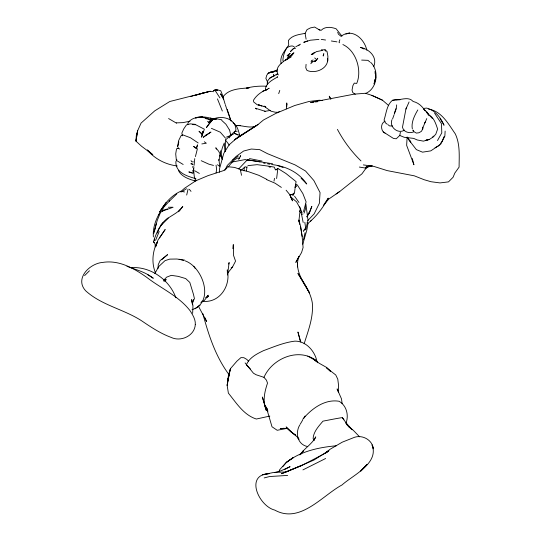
<?xml version="1.0" encoding="UTF-8"?>
<svg xmlns="http://www.w3.org/2000/svg" width="541" height="541" viewBox="0 0 541 541"><rect width="100%" height="100%" fill="white"/><g stroke="black" fill="none" stroke-linecap="round" stroke-linejoin="round"><path stroke-width="0.81" d="M306.084 64.345L305.787 67.835L306.997 70.418C315.254 74.131 328.407 68.788 327.731 58.651M338.524 392.299L338.578 385.503L337.78 379.18L335.765 374.994L326.554 367.765L330.625 371.478L326.426 367.346L319.244 363.288L313.327 359.021L316.032 360.428L317.655 362.747M422.67 128.271L422.677 127.176L422.744 128.968L421.365 131.375L418.869 132.775L416.34 133.093L414.115 131.767L412.83 130.083L413.588 130.638M375.183 73.765L375.217 71.277L375.752 77.776L374.095 83.963L374.879 79.419M225.259 151.5L225.462 139.997L229.37 145.177M193.556 169.123L194.246 176.332L195.301 179.605L196.39 180.363M219.49 172.261L219.619 168.352L223.785 153.374L229.086 144.839L237.972 137.062L257.989 124.558L263.501 119.98L275.727 113.468L294.703 105.522L309.148 101.438L319.251 100.227L322.47 100.491M193.671 170.334L193.746 168.366M327.718 61.065L327.907 56.271L327.028 51.456L324.972 49.833L321.313 49.819M192.643 313.28L192.975 305.672L191.582 299.633L192.136 303.393M297.476 262.743L297.611 266.95L297.577 262.784M445.142 131.105L444.844 136.17L440.638 144.352L430.771 150.871L422.521 152.17L416.354 149.614L409.138 140.295L407.664 137.455M295.596 185.09L296.197 186.544L295.569 184.15L295.068 188.058L296.083 181.62L285.912 173.472L277.851 168.447L276.627 178.557M187.869 124.403L187.97 122.935C193.374 115.233 204.234 116.748 211.693 120.048L205.58 118.58M157.958 268.606L158.256 264.617L160.129 260.579L167.582 254.655L161.678 259.714M286.331 108.883L286.791 102.946L286.696 106.712L286.432 103.622L287.028 104.947M194.746 158.608L194.104 165.336M391.914 119.777C389.06 127.074 398.007 134.324 404.485 130.144M400.387 132.241L399.779 135.46L396.235 138.787L393.422 138.408L383.238 131.903C380.627 128.65 380.952 123.03 385.057 121.164M232.873 248.684L233.313 244.593L233.577 255.528L235.558 261.147L232.481 267.051L227.355 273.577M396.675 104.886L396.377 107.558L394.315 113.353M407.136 136.968L406.649 145.36L413.926 164.768L412.289 158.513M298.801 221.905L300.275 208.576L296.542 201.82L290.72 196.965M243.971 170.861L244.302 167.926M267.227 84.295C266.652 77.884 273.516 76.612 277.621 73.691M193.725 168.339L193.915 166.838M295.007 188.741L294.487 192.907L293.154 195.145L290.977 194.402L289.996 195.714L290.037 194.963L286.115 190.216M177.806 146.388L178.855 141.87M216.075 172.877L216.61 169.292L216.055 165.147M177.61 146.699L178.591 140.707L180.998 135.791L182.804 134.878L190.412 137.732L198.162 142.946M246.365 170.902L247.081 166.608M192.359 304.901L193.252 299.579M373.716 66.678C377.746 57.076 369.327 49.15 360.502 47.378L364.086 49.048M227.47 275.038L229.147 262.527L228.681 264.049M345.909 423.441C349.019 415.508 346.734 405.791 339.166 401.28C324.803 398.798 311.339 408.854 302.71 419.349M409.07 101.951L405.939 109.025L402.463 127.277C403.43 131.984 409.53 133.816 413.534 131.963M273.983 181.12L274.544 178.314M240.4 156.883L240.664 155.598L238.655 159.419M154.55 230.933L157.167 220.6L160.819 211.673L173.106 207.25L168.366 207.257M303.406 239.974L305.077 232.711M186.692 195.058L188.072 189.093M305.09 228.816L304.725 230.29L305.138 228.721M153.691 233.658L156.106 223.967M218.78 160.481L222.479 147.375L224.305 142.919L225.097 151.534M195.416 156.592L197.431 148.694M201.84 133.627L198.993 131.247L201.894 134.283L203.01 131.544L201.563 137.164L204.106 129.908M311.095 62.026L311.542 60.301M302.784 244.248L306.788 230.263L308.032 223.48L307.065 222.5M304.644 229.465L305.787 229.377L308.012 220.18L305.908 204.058L305.577 208.643L304.049 213.107M299.836 424.868C294.913 432.942 297.496 444.743 307.741 446.582M304.143 343.765C308.302 330.443 313.672 316.945 312.292 302.73C310.372 291.761 303.866 282.605 297.915 273.476L309.506 292.911C303.339 281.847 293.864 269.749 298.984 256.387L295.819 262.392L301.58 252.505L303.102 247.521L302.142 236.437L300.566 226.361L298.97 219.998M303.508 211.599L306.111 201.867L302.865 193.583L297.259 184.866L295.947 184.528M155.247 246.933L155.044 243.768L153.414 241.813C156.403 232.786 160.197 223.325 168.461 217.867C173.485 214.432 179.45 211.741 182.79 206.419L178.368 211.781L180.167 209.834M278.703 93.634L279.771 90.394M192.603 167.365L192.995 166.215M196.275 148.396L197.499 144.853L196.484 148.789L193.631 146.374L195.389 147.869M339.856 39.77L338.991 42.272L339.613 42.786M392.577 118.973L394.051 114.8M394.321 114.043L396.242 108.748M405.939 109.025L406.595 107.267M279.136 471.17L279.717 469.649L286.446 462.285L293.378 457.551L286.223 462.548C300.289 451.268 318.879 447.339 336.461 445.757M157.35 233.036L159.169 228.478L162.726 222.926M155.571 240.393L159.196 231.453M201.894 134.283L203.01 131.544M287.724 57.495L288.671 55.189M422.643 128.17L426.768 118.574M158.932 214.777L159.757 212.823L160.981 212.451M444.168 136.447L441.983 141.553L440.482 143.412M306.105 39.195L305.104 33.339L307.058 29.62L310.493 27.889L314.625 27.05L319.873 30.161M267.984 411.234L265.083 405.919L262.344 397.02L266.321 410.47C262.399 401.408 264.515 392.015 267.518 383.109L266.436 380.161L263.967 377.341C272.096 358.561 298.361 347.214 316.032 360.428M311.663 62.891L313.029 59.814M154.848 273.543L158.79 266.49L164.991 260.667L169.712 259.125L176.893 259.017L184.623 260.099M306.963 216.745L308.62 213.222L307.173 216.163M176.86 159.663L175.845 161.766C175.588 172.822 187.274 176.258 195.896 178.686M314.754 438.595L313.746 440.678L315.755 436.885C312.001 444.168 304.468 448.252 299.863 454.927M224.792 170.415L227.267 165.478L236.119 156.417L243.626 151.034L251.308 149.032L259.721 149.634L267.497 153.678L294.987 164.856L305.57 171.044L313.854 180.525L320.056 192.603L319.379 203.281L314.179 213.837L307.788 220.586M159.757 212.823C155.47 220.052 152.684 228.437 153.367 236.917M162.496 211.517L163.078 210.402L167.433 208.927M286.913 59.524L287.616 58.225L293.925 52.761L291.099 56.021L292.897 54.08L290.882 55.669M159.865 211.714L165.965 202.889L159.865 211.714C164.728 203.193 171.707 195.321 180.775 191.216L184.542 191.967M306.95 216.921L309.797 211.829L311.839 206.405L308.857 213.736L309.797 211.829L307.531 215.135M437.493 140.559L441.781 132.89L441.503 123.761L434.626 113.218M192.028 309.702C215.149 302.189 202.861 267.004 185.09 260.83M288.218 58.32L289.597 55.865L291.423 55.29M237.878 134.939L234.517 133.39L234.483 132.146L235.91 129.941C235.89 118.621 221.864 115.017 213.12 119.101C207.636 116.978 201.394 116.105 195.68 117.884L197.695 117.241L202.713 116.849L201.151 117.079M300.235 424.185L302.656 420.1M303.46 418.741L305.07 416.015M229.161 137.948L230.622 135.608L234.517 133.39L240.684 135.798M310.825 63.723L311.176 63.189M159.494 237.959L165.181 229.533L158.06 239.866L155.686 246.635L157.647 241.381C152.406 250.902 151.264 263.23 155.673 273.252M424.536 123.064L425.476 121.725M228.146 167.047L232.082 162.036L245.195 159.568L247.46 160.264M300.661 454.426L303.487 450.606L301.499 453.311M192.4 302.669L194.435 298.612L193.435 294.263L189.81 282.429L185.691 278.568L178.219 276.363L171.287 275.355L166.675 277.141L164.126 279.765M417.808 109.951C414.568 115.449 411.025 122.489 412.33 128.859M422.257 129.603L422.744 128.968L422.69 127.453M439.481 144.65L438.474 145.887L435.038 147.734M282.929 466.45L286.446 462.285M213.12 119.101L206.473 127.487L210.104 122.09L213.12 119.101L208.725 122.55L207.616 121.367M234.354 131.801L230.398 135.507L230.824 135.48L229.587 130.056M169.732 200.65L163.72 207.291L162.679 209.326L163.078 210.402L161.691 209.976M272.59 163.761L247.311 159.825L238.777 168.853M307.43 223.785C316.14 216.833 322.936 207.866 328.272 198.141L323.511 205.201L328.705 199.115L339.768 191.48L361.909 173.871L365.317 169.184L367.738 167.088M310.507 221.262L311.474 220.234M225.408 140.058L229.939 135.967M167.859 218.219L160.576 225.563L168.143 218.03M84.592 275.619L89.454 270.77M293.465 48.595L290.517 51.496L293.465 48.595L295.44 48.406L294.385 47.48M169.279 201.218L176.799 193.921M231.332 162.936L234.591 159.784L237.702 157.999L239.643 158.337M276.113 75.05L277.628 73.664M180.471 191.906L184.42 188.349L195.795 180.782L208.055 175.636L223.277 170.706L226.544 168.616L227.531 166.702L234.564 167.412L240.285 169.448L241.536 175.304M241.428 170.084L245.174 166.716L246.777 167.527M399.961 99.821L397.243 99.564L392.448 100.308C386.659 104.954 386.301 113.434 384.049 120.055L385.456 122.875L387.261 124.254M288.062 55.121L290.159 53.275L287.061 55.858M299.369 211.315L300.471 210.354M214.831 90.428L213.377 90.503L216.725 89.603L220.755 90.766L223.183 96.792L222.872 97.062C228.552 88.798 240.082 88.623 249.076 87.865L246.344 88.176C253.114 86.303 259.863 85.924 266.699 86.229M262.696 91.213L267.565 89.366C261.898 91.172 256.562 95.142 253.506 100.2L253.688 101.972L257.3 104.798L265.766 106.861L264.448 106.158M432.3 137.292L435.674 134.499L437.635 129.035C435.748 123.74 433.916 116.788 428.032 114.739M328.346 451.248L324.965 453.399L329.909 449.368L342.203 442.193L354.673 437.236C362.768 434.66 372.478 440.124 373.324 448.793L372.093 444.925C379.261 463.542 352.691 475.275 342.034 484.946C322.24 495.59 299.991 524.134 274.774 510.095C258.821 506.207 244.248 474.241 269.634 473.564L262.493 474.829L273.53 472.476L286.142 471.941L313.929 460.073L328.921 450.545L324.965 453.399L302.149 465.314L281.658 473.693L302.149 465.314M290.361 196.457L292.553 200.887L290.037 194.963L292.262 194.456L293.878 193.144M298.483 45.694L300.424 44.152M291.68 55.398C286.392 60.308 272.948 65.704 278.284 74.949M279.406 111.392L278.223 112.285L275.315 112.23L271.021 111.216L264.049 106.246M195.098 308.796L200.055 305.225M275.612 170.009L277.851 168.447M232.698 159.974L238.304 155.997M336.11 193.996L339.768 191.48M312.752 54.147L316.431 51.618L322.564 50.408M314.537 52.321L311.217 54.56L313.516 53.66M303.17 222.466L301.513 214.155L300.607 212.241L301.58 211.585L299.565 206.615M324.965 453.399L328.252 451.221M257.989 124.558L234.456 139.882L255.453 126.242M181.539 191.947L186.476 188.701M433.99 136.474L429.358 139.45L426.038 140.2M359.366 167.061L365.27 168.028L367.366 166.723M231.203 267.842L232.481 267.051M289.557 56.974L290.585 56.352M153.644 232.123L154.381 231.704M295.792 46.783L299.099 44.917M291.112 57.015L285.364 60.254L287.224 59.212M268.302 88.683L269.161 88.203L265.732 90.056M268.985 73.021L267.991 73.569L266.666 75.429L265.881 78.411L267.599 82.137M200.833 302.405L204.329 300.532L208.224 295.217L206.229 297.8L208.555 296.38L205.668 297.557M230.824 135.48L226.51 137.069M284.837 469.439L290.091 466.653L280.955 470.812L274.679 472.496M302.933 469.892L325.655 458.491M269.479 72.751L277.513 69.917M269.736 78.012L273.962 75.916M164.714 280.421L166.229 279.677L163.815 280.448M314.389 61.282L316.262 60.409L317.79 58.272L314.625 61.708L316.262 60.409L312.171 61.999M366.852 50.225C364.35 38.702 352.069 27.645 341.013 36.342L338.355 34.069L337.726 32.271M365.418 93.532C377.219 88.954 379.606 70.519 370.605 62.296M307.687 40.873L303.751 42.326L310.264 40.223L318.933 39.412M305.104 33.339C299.214 34.61 292.336 35.037 288.38 40.474L288.745 45.038C285.148 50.604 279.44 56.169 281.077 63.453M365.27 168.028L371.613 165.81M345.861 34.11L349.682 32.9M255.988 126.026C250.043 128.44 243.707 125.722 237.621 125.526L240.015 125.505M190.703 96.575L193.036 95.913M194.598 95.466L210.111 91.28L213.796 91.706M194.922 95.385L202.963 93.106L169.779 101.505L154.74 110.858L141.052 123.105L137.657 130.706L136.312 135.676L135.96 141.12L141.492 146.205L152.819 154.726L147.341 149.979M264.177 477.926L269.533 476.54L287.67 475.417M287.251 428.33L277.202 430.284L272.001 426.775L266.24 407.082L267.403 409.848M426.119 140.139L429.358 139.45L423.407 141.14L417.239 139.97L413.669 138.395L404.303 137.313L399.799 135.487M269.824 416.076L256.333 419.025C243.66 414.994 236.383 402.944 228.376 393.131L227.159 385.402L228.505 374.974L230.466 368.631L236.904 361.172L240.921 357.621L243.863 357.696L246.838 359.413L248.549 361.232M370.93 165.762L366.156 166.723L372.492 165.823M189.999 121.218L182.932 122.624L176.298 122.868M256.664 109.147L255.399 108.22L265.151 111.311L270.71 110.357M201.827 143.933L206.324 143.223L204.295 141.783M392.448 100.308L397.243 99.564M273.78 72.068L271.656 72.379L274.835 71.169L277.019 71.365M195.68 117.884L199.588 117.309M234.997 131.51L237.222 131.192M423.522 108.464L426.572 108.072C435.065 110.154 440.732 117.525 444.039 125.228L440.049 118.594M247.095 160.413L249.516 160.136M284.208 428.235L280.265 428.668L287.088 428.418L297.976 437.615M313.739 102.134L310.581 102.472L354.206 94.148L365.344 93.268L371.917 95.392L382.453 100.173L388.634 105.515M315.315 101.958L317.675 101.708M247.913 165.641L257.097 164.653L267.268 165.986L274.287 167.128L275.227 169.441L276.302 169.8M359.569 436.79L353.334 430.338L348.113 426.18L352.225 429.737L346.186 423.028L342.365 417.584C335.833 418.572 329.496 419.924 322.95 421.155C318.717 426.186 313.51 431.684 313.097 438.541L314.003 439.603M216.285 90.354L217.739 90.279L214.716 89.833L219.957 97.928M301.513 214.155L302.926 214.087M235.457 125.708L240.13 125.58M269.12 166.871L270.764 166.844L269.175 166.79M300.607 212.241L302.257 212.234M130.442 267.66C150.229 266.077 169.259 279.454 175.886 297.746M398.304 99.821L395.965 99.76C401.753 100.017 408.441 96.183 413.162 101.492C418.254 102.614 422.176 106.273 424.935 110.54M192.508 124.599L195.7 124.707L204.451 129.252M193.441 161.874L191.825 161.8L191.047 160.657M361.645 60.085L367.914 60.342L369.78 61.857M392.698 126.1L389.486 125.884L388.086 124.741M201.982 301.188C219.416 303.799 231.163 285.743 227.267 269.891L227.443 274.301M195.348 124.342L190.168 123.869L186.408 124.944L183.683 128.988L181.864 133.093L182.364 135.798M216.698 119.236L213.979 118.952L216.42 118.749L221.824 119.845M321.253 39.405L325.567 40.02M428.56 109.126C441.591 111.006 448.448 124.105 455.299 133.898C460.208 144.298 459.16 156.004 459.086 167.149L454.832 173.039L453.074 177.272L448.496 181.877L440.036 182.919L431.042 181.729L424.09 179.707L414.352 175.839L387.187 170.611L373.77 166.364L363.356 164.91M163.565 280.975L164.944 281.131M260.065 161.915L247.311 159.825M331.335 40.981L336.975 41.873M215.318 119.304L210.523 118.087L212.748 119.128M263.595 163.105L265.178 163.382M267.552 163.808L269.932 164.234M271.514 164.518C285.418 165.972 298.774 172.085 306.733 183.994L301.121 178.266M249.435 158.581L262.067 161.069M177.259 165.992C165.641 164.505 155.01 159.068 147.355 150.121M194.774 180.559L196.038 180.822M192.089 172.653L188.829 171.923L192.941 173.397L193.265 172.457L192.758 170.401M240.197 169.705L248.015 171.538L258.896 175.345L266.835 179.402M179.105 259.261L183.595 260.437M213.479 165.418L208.853 164.166L201.211 160.697M195.423 181.025C189.147 179.274 181.6 176.779 178.489 170.638M264.603 111.142L265.151 111.311M318.899 29.633L321.131 30.33C325.087 26.245 331.275 26.982 336.15 28.815L341.939 36.098M277.851 165.654L283.119 167.48M261.134 105.738L258.395 104.751L261.898 106.016M126.939 266.3C135.947 269.77 145.637 272.015 153.279 278.263L147.747 274.733M266.341 179.504L275.044 183.196L281.367 187.409M263.967 377.341L256.076 374.744L253.452 373.202L245.1 362.916M211.403 128.325L220.288 132.193L225.55 138.232M371.917 95.392L382.453 100.173M179.74 149.032L177.942 148.173L178.327 147.801L176.501 148.951L175.717 153.942L176.352 160.143M355.261 94.249L352.786 92.585L352.022 90.131L352.908 85.593L354.281 83.091L356.695 83.463C362.274 70.573 356.181 50.597 342.879 44.545M294.142 46.675C291.727 45.025 288.793 46.499 286.737 48.027C284.404 51.699 283.112 56.075 282.862 60.403L283.646 61.721M168.596 118.553L176.508 123.172M307.748 356.12L313.063 359.102M233.043 122.76C237.33 125.35 238.466 130.766 239.697 135.27M194.719 170.76L199.359 173.418M177.144 160.839L183.176 164.478M383.238 131.903L385.016 133.106M153.414 241.813L154.476 242.544M217.441 164.707L219.693 166.371L218.949 159.406M292.262 194.456L293.154 195.145M314.693 57.955L315.829 58.969M313.327 359.021L315.694 361.172M221.796 120.46L225.969 124.302L229.357 129.772M250.571 369.192L246.351 364.911C249.32 357.547 256.84 353.895 263.562 350.629C273.787 346.862 283.991 342.46 294.892 341.141C306.145 340.925 315.146 351.4 317.026 361.841M360.982 160.914C351.535 151.676 343.596 141.052 337.428 129.373M426.646 112.366L432.36 118.438M299.051 439.245L297.902 438.014L298.794 439.042M425.368 111.061L423.833 109.363L426.842 111.906L428.54 114.388M426.389 112.19L428.945 115.023M325.675 50.705L324.972 49.833L325.783 51.179M189.35 189.282L191.014 191.386M407.61 138.023L410.673 141.911M274.395 75.923L273.421 74.672L274.246 75.713M265.083 405.919L267.044 408.556M409.571 140.18L410.842 141.999M229.323 375.021C215.751 357.019 208.643 335.237 202.861 313.699M294.575 196.187L298.97 202.496M342.365 417.584L343.873 419.816M193.786 266.24L195.091 268.336M223.392 98.624L220.579 93.83L223.643 99.192L225.103 104.075M330.828 99.091L329.239 96.203L330.767 99.003M198.331 306.037L206.581 321.442L204.965 317.79M216.454 149.174L215.785 147.767L218.51 151.04L220.173 154.063L219.802 156.18L220.214 154.266L222.121 159.257M338.24 391.623L337.104 388.905L341.486 398.859L342.162 403.647M217.468 98.908L222.331 111.027M277.675 77.322L277.405 76.592L277.06 77.262C272.529 79.885 266.794 82.759 265.489 88.305L265.847 90.55M227.578 111.426L229.452 116.721M227.22 109.383L231.122 121.204M225.347 104.805L227.308 110.668M229.675 117.417L230.331 119.514M300.81 342.047L297.922 332.012L300.356 341.486M220.512 150.763L222.378 158.946M223.183 96.792L223.643 99.192M299.011 220.471L299.714 224.407M302.142 236.437L300.566 226.361M304.847 222.297L305.787 229.377M291.254 54.6L291.329 55.459M303.379 230.108L303.474 231.548M154.422 239.183L154.449 240.86M195.287 324.641C194.611 335.826 180.877 342.074 171.274 337.456C161.346 333.817 152.406 328.089 143.69 322.199C125.6 309.52 102.242 305.902 85.661 290.794C74.388 278.622 89.617 263.366 102.783 262.405C119 259.815 133.843 268.235 146.604 277.256C160.975 288.407 178.706 296.001 190.047 310.676C192.704 314.882 195.714 319.447 195.287 324.641M136.684 136.325L135.96 141.12L137.657 130.706L136.684 136.325M228.39 377.544L227.159 385.402L229.431 373.087L227.829 380.188L230.466 368.631L228.39 377.544M323.788 53.816L323.2 55.892L323.788 53.816M209.117 121.901L208.725 122.55L210.348 120.487L209.117 121.901M366.987 464.421L360.861 470.968L366.987 464.421M206.101 135L203.227 137.319L210.963 132.065L206.101 135M268.999 72.764L267.991 73.569L271.305 71.838L268.999 72.764M209.394 91.429L201.61 93.478L210.111 91.28L209.394 91.429M191.582 163.639L190.831 163.774L193.002 164.39L191.582 163.639M295.765 435.248L291.078 431.955L286.101 426.93L291.66 432.32L295.765 435.248M347.376 425.287L346.186 423.028L347.363 425.253"/></g></svg>
